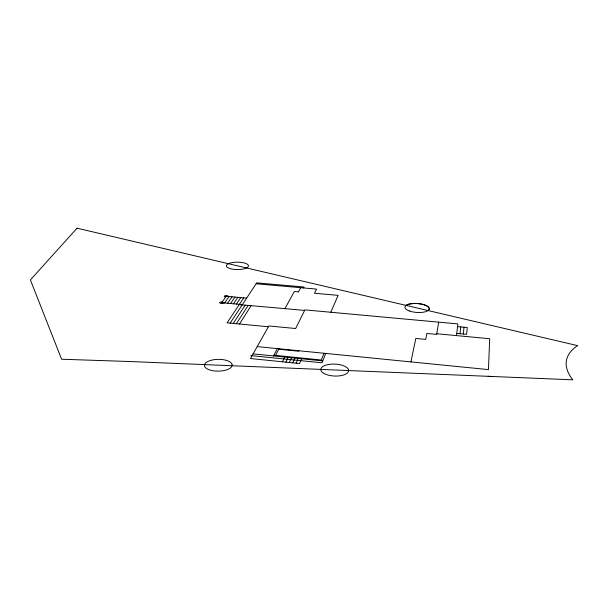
<?xml version="1.0" encoding="UTF-8"?>
<svg xmlns="http://www.w3.org/2000/svg" width="608" height="608" viewBox="0 0 608 608"><rect width="100%" height="100%" fill="white"/><g stroke="black" fill="none" stroke-linecap="round" stroke-linejoin="round"><path stroke-width="0.91" d="M463.326 334.012L464.01 327.218M460.036 333.708L460.773 326.914M456.502 335.601L457.862 323.904L304.904 309.875L295.64 328.518L268.835 325.956L250.473 358.538L299.554 363.531L301.697 358.773M438.664 322.149L436.673 334.377L426.854 333.458L425.744 339.386L415.826 338.443L410.917 361.897M228.167 296.461L228.213 296.316A1.999 0.722 -0.2 0 0 226.374 295.602A1.999 0.722 -0.2 0 0 224.246 296.218A1.999 0.722 -0.2 0 0 225.712 297.031M325.728 353.423L321.951 362.801L250.732 355.589M324.041 353.256L321.298 360.012L273.896 355.239M330.828 312.254L338.109 295.351L314.496 293.254L316.548 289.096L256.105 283.776M296.126 363.181L298.3 358.431M292.699 362.832L294.91 358.089M298.908 350.755L298.703 351.211L278.745 349.228M289.279 362.482L291.528 357.747M285.874 362.117L288.146 357.405M282.454 361.79L284.764 357.071M275.576 355.406L278.973 348.772M273.539 355.931L277.316 348.612M303.559 287.934L304.046 287.014L256.698 282.872L230.174 323.122M298.46 291.84L300.694 287.683M268.379 326.77L227.073 322.825L239.225 304.623L284.939 308.628L294.34 291.475L298.581 291.848M239.484 324.011L251.119 305.718M236.375 323.714L248.14 305.444M233.274 323.418L245.168 305.17M239.385 304.35L243.709 297.867M236.421 304.076L240.791 297.601M233.457 303.802L237.88 297.335M230.5 303.529L234.962 297.076M227.552 303.263L232.058 296.81M224.595 302.989L229.148 296.544M223.6 302.898L223.448 303.035A2.029 0.745 -0.4 0 1 220.833 303.362A2.029 0.745 -0.4 0 1 219.769 302.434A2.029 0.745 -0.4 0 1 222.201 301.948M488.209 376.306L492.427 376.496M246.635 298.133L226.252 296.286L221.654 302.716L242.349 304.616M284.939 308.628L304.623 310.437M457.543 326.618L467.256 327.514L466.617 334.324L456.752 333.397M436.78 333.746L489.683 338.717L488.467 369.611L257.199 346.606M253.103 353.871L322.719 360.894M405.992 305.368A12.35 4.507 4 0 1 422.37 304.258A12.35 4.507 4 0 1 428.245 310.589M348.566 369.839L348.521 371.397A13.946 5.974 2.5 0 1 334.392 376.025A13.946 5.974 2.5 0 1 320.857 370.128L320.986 368.577A13.946 5.974 2.5 0 1 335.061 364.093A13.946 5.974 2.5 0 1 348.566 369.839M232.172 365.028L231.739 366.563A13.862 5.898 -0.7 0 1 216.509 371.116A13.862 5.898 -0.7 0 1 204.455 365.317L204.972 363.789A13.862 5.898 -0.7 0 1 220.119 359.381A13.862 5.898 -0.7 0 1 232.172 365.028M77.041 228.182L30.4 279.923L61.606 359.237L129.785 361.517L572.812 379.818A123.766 46.003 10.3 0 1 577.6 345.64L77.041 228.182M247.152 267.634L245.45 268.417A11.058 3.709 0.1 0 1 230.85 268.827A11.058 3.709 0.1 0 1 227.81 264.016L229.535 263.256A11.058 3.709 0.1 0 1 243.998 262.884A11.058 3.709 0.1 0 1 247.152 267.634M409.29 310.962A12.152 4.438 4 0 0 429.02 309.495A12.152 4.438 4 0 0 412.893 303.59A12.152 4.438 4 0 0 409.29 310.962"/></g></svg>
